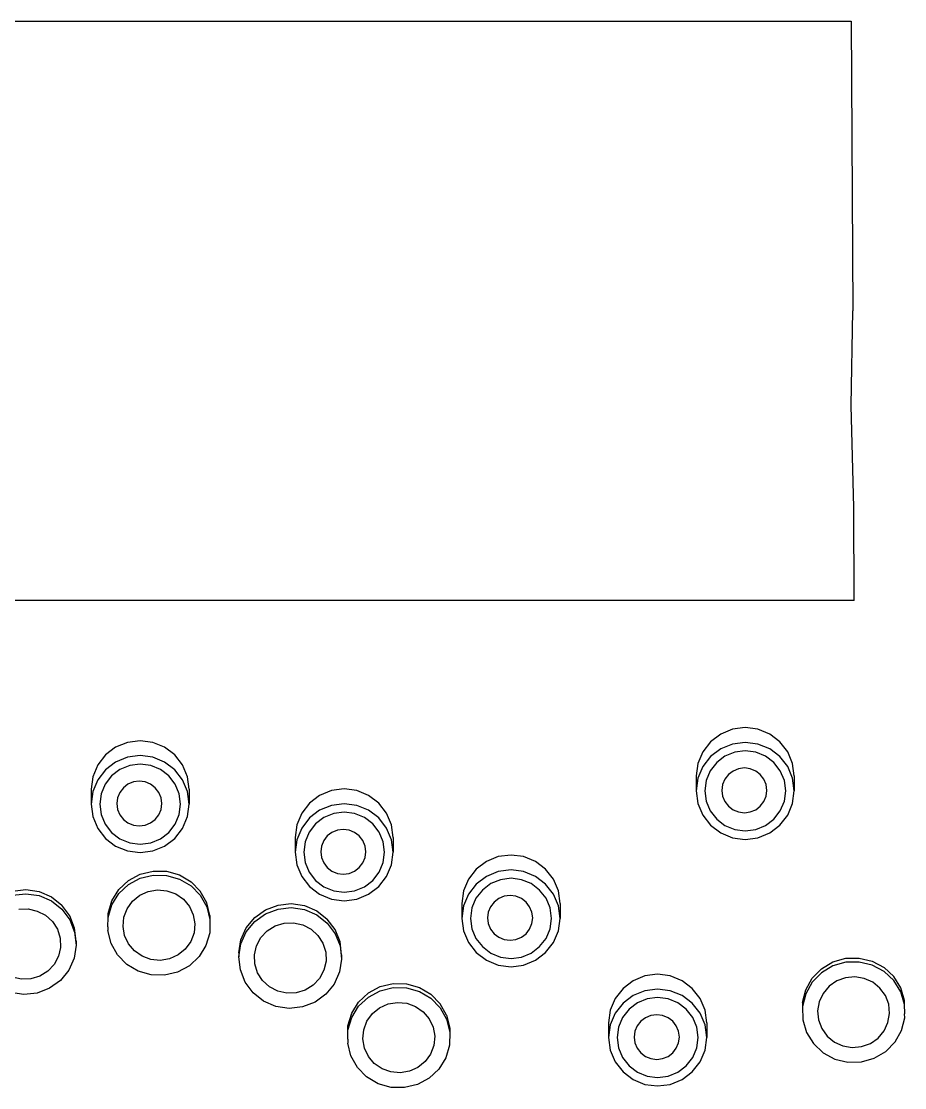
# Model space of a CAD drawing. Extents: x 3485972 to 3601240, y -625657 to -591207.
# Drawn here: x 3510334.1 to 3510471.1, y -597136 to -596970.6 of the extents above; entities that cross this region are included whole.
import ezdxf

# ---------------------------------------------------------------- set-up
doc = ezdxf.new("R2010")
doc.units = 0
doc.header["$LTSCALE"] = 6
doc.header["$MEASUREMENT"] = 0
doc.layers.add('medical equipment', color=171, linetype='CONTINUOUS', lineweight=25)

msp = doc.modelspace()

# ---------------------------------------------------------------- linework, layer by layer
at = {"layer": 'medical equipment'}
for p, q in [((3510298.84, -596970.62), (3510462.83, -596970.62)), ((3510462.83, -596970.62), (3510463.06, -597015.54)), ((3510462.84, -597030.23), (3510463.06, -597015.54)), ((3510463.21, -597046.03), (3510462.84, -597030.23)), ((3510463.28, -597060.46), (3510463.21, -597046.03)), ((3510463.28, -597060.46), (3510235.94, -597060.46)), ((3510444.43, -597080.41), (3510442.59, -597081.16)), ((3510446.39, -597080.15), (3510444.43, -597080.41)), ((3510448.36, -597080.41), (3510446.39, -597080.15)), ((3510450.19, -597081.16), (3510448.36, -597080.41)), ((3510352.54, -597082.2), (3510350.58, -597082.46)), ((3510354.51, -597082.46), (3510352.54, -597082.2)), ((3510442.59, -597081.16), (3510441.02, -597082.36)), ((3510451.77, -597082.36), (3510450.19, -597081.16)), ((3510348.74, -597083.21), (3510347.17, -597084.4)), ((3510350.58, -597082.46), (3510348.74, -597083.21)), ((3510356.34, -597083.21), (3510354.51, -597082.46)), ((3510357.92, -597084.4), (3510356.34, -597083.21)), ((3510439.81, -597083.91), (3510439.05, -597085.73)), ((3510441.02, -597082.36), (3510439.81, -597083.91)), ((3510442.59, -597083.46), (3510441.02, -597084.66)), ((3510444.43, -597082.71), (3510442.59, -597083.46)), ((3510446.39, -597082.46), (3510444.43, -597082.71)), ((3510446.39, -597083.77), (3510444.77, -597083.98)), ((3510448.36, -597082.71), (3510446.39, -597082.46)), ((3510448.02, -597083.98), (3510446.39, -597083.77)), ((3510450.19, -597083.46), (3510448.36, -597082.71)), ((3510451.77, -597084.66), (3510450.19, -597083.46)), ((3510452.98, -597083.91), (3510451.77, -597082.36)), ((3510453.74, -597085.73), (3510452.98, -597083.91)), ((3510347.17, -597084.4), (3510345.96, -597085.96)), ((3510348.74, -597085.51), (3510347.17, -597086.71)), ((3510350.58, -597084.76), (3510348.74, -597085.51)), ((3510352.54, -597084.51), (3510350.58, -597084.76)), ((3510354.51, -597084.76), (3510352.54, -597084.51)), ((3510356.34, -597085.51), (3510354.51, -597084.76)), ((3510357.92, -597086.71), (3510356.34, -597085.51)), ((3510359.13, -597085.96), (3510357.92, -597084.4)), ((3510441.02, -597084.66), (3510439.81, -597086.22)), ((3510443.25, -597084.6), (3510441.96, -597085.59)), ((3510444.77, -597083.98), (3510443.25, -597084.6)), ((3510449.53, -597084.6), (3510448.02, -597083.98)), ((3510450.83, -597085.59), (3510449.53, -597084.6)), ((3510452.98, -597086.22), (3510451.77, -597084.66)), ((3510345.96, -597085.96), (3510345.2, -597087.78)), ((3510347.17, -597086.71), (3510345.96, -597088.27)), ((3510349.41, -597086.65), (3510348.11, -597087.64)), ((3510350.92, -597086.03), (3510349.41, -597086.65)), ((3510352.54, -597085.82), (3510350.92, -597086.03)), ((3510354.17, -597086.03), (3510352.54, -597085.82)), ((3510355.68, -597086.65), (3510354.17, -597086.03)), ((3510356.98, -597087.64), (3510355.68, -597086.65)), ((3510359.13, -597088.27), (3510357.92, -597086.71)), ((3510359.89, -597087.78), (3510359.13, -597085.96)), ((3510439.05, -597085.73), (3510438.79, -597087.67)), ((3510439.81, -597086.22), (3510439.05, -597088.03)), ((3510440.96, -597086.87), (3510440.33, -597088.37)), ((3510441.96, -597085.59), (3510440.96, -597086.87)), ((3510444.5, -597086.9), (3510443.78, -597087.45)), ((3510445.35, -597086.55), (3510444.5, -597086.9)), ((3510446.26, -597086.43), (3510445.35, -597086.55)), ((3510447.16, -597086.55), (3510446.26, -597086.43)), ((3510448.01, -597086.9), (3510447.16, -597086.55)), ((3510448.73, -597087.45), (3510448.01, -597086.9)), ((3510451.83, -597086.87), (3510450.83, -597085.59)), ((3510452.46, -597088.37), (3510451.83, -597086.87)), ((3510453.74, -597088.03), (3510452.98, -597086.22)), ((3510453.99, -597087.67), (3510453.74, -597085.73)), ((3510345.2, -597087.78), (3510344.94, -597089.72)), ((3510345.96, -597088.27), (3510345.2, -597090.08)), ((3510348.11, -597087.64), (3510347.11, -597088.92)), ((3510351.5, -597088.6), (3510350.65, -597088.95)), ((3510352.41, -597088.48), (3510351.5, -597088.6)), ((3510353.31, -597088.6), (3510352.41, -597088.48)), ((3510354.16, -597088.95), (3510353.31, -597088.6)), ((3510357.98, -597088.92), (3510356.98, -597087.64)), ((3510359.89, -597090.08), (3510359.13, -597088.27)), ((3510360.14, -597089.72), (3510359.89, -597087.78)), ((3510438.79, -597087.67), (3510438.79, -597089.98)), ((3510439.05, -597088.03), (3510438.79, -597089.98)), ((3510440.33, -597088.37), (3510440.12, -597089.98)), ((3510443.22, -597088.17), (3510442.87, -597089)), ((3510443.78, -597087.45), (3510443.22, -597088.17)), ((3510449.29, -597088.17), (3510448.73, -597087.45)), ((3510449.64, -597089), (3510449.29, -597088.17)), ((3510452.67, -597089.98), (3510452.46, -597088.37)), ((3510453.99, -597089.98), (3510453.74, -597088.03)), ((3510453.99, -597087.67), (3510453.99, -597089.98)), ((3510344.94, -597089.72), (3510344.94, -597092.03)), ((3510345.2, -597090.08), (3510344.94, -597092.03)), ((3510346.48, -597090.42), (3510346.27, -597092.03)), ((3510347.11, -597088.92), (3510346.48, -597090.42)), ((3510349.37, -597090.22), (3510349.02, -597091.05)), ((3510349.93, -597089.5), (3510349.37, -597090.22)), ((3510350.65, -597088.95), (3510349.93, -597089.5)), ((3510354.88, -597089.5), (3510354.16, -597088.95)), ((3510355.44, -597090.22), (3510354.88, -597089.5)), ((3510355.79, -597091.05), (3510355.44, -597090.22)), ((3510358.61, -597090.42), (3510357.98, -597088.92)), ((3510358.82, -597092.03), (3510358.61, -597090.42)), ((3510360.14, -597092.03), (3510359.89, -597090.08)), ((3510360.14, -597089.72), (3510360.14, -597092.03)), ((3510382.21, -597089.93), (3510380.38, -597090.69)), ((3510384.18, -597089.68), (3510382.21, -597089.93)), ((3510386.15, -597089.93), (3510384.18, -597089.68)), ((3510387.98, -597090.69), (3510386.15, -597089.93)), ((3510438.79, -597089.98), (3510439.05, -597091.92)), ((3510440.12, -597089.98), (3510440.33, -597091.58)), ((3510442.87, -597089), (3510442.75, -597089.9)), ((3510442.75, -597089.9), (3510442.87, -597090.8)), ((3510449.76, -597089.9), (3510449.64, -597089)), ((3510449.64, -597090.8), (3510449.76, -597089.9)), ((3510452.46, -597091.58), (3510452.67, -597089.98)), ((3510453.74, -597091.92), (3510453.99, -597089.98)), ((3510344.94, -597092.03), (3510345.2, -597093.97)), ((3510346.27, -597092.03), (3510346.48, -597093.63)), ((3510349.02, -597091.05), (3510348.9, -597091.95)), ((3510348.9, -597091.95), (3510349.02, -597092.85)), ((3510355.91, -597091.95), (3510355.79, -597091.05)), ((3510355.79, -597092.85), (3510355.91, -597091.95)), ((3510358.61, -597093.63), (3510358.82, -597092.03)), ((3510359.89, -597093.97), (3510360.14, -597092.03)), ((3510378.81, -597091.88), (3510377.6, -597093.44)), ((3510380.38, -597090.69), (3510378.81, -597091.88)), ((3510384.18, -597091.98), (3510382.21, -597092.24)), ((3510386.15, -597092.24), (3510384.18, -597091.98)), ((3510389.56, -597091.88), (3510387.98, -597090.69)), ((3510390.77, -597093.44), (3510389.56, -597091.88)), ((3510439.05, -597091.92), (3510439.81, -597093.74)), ((3510440.33, -597091.58), (3510440.96, -597093.08)), ((3510442.87, -597090.8), (3510443.22, -597091.64)), ((3510443.22, -597091.64), (3510443.78, -597092.35)), ((3510448.73, -597092.35), (3510449.29, -597091.64)), ((3510449.29, -597091.64), (3510449.64, -597090.8)), ((3510451.83, -597093.08), (3510452.46, -597091.58)), ((3510452.98, -597093.74), (3510453.74, -597091.92)), ((3510346.48, -597093.63), (3510347.11, -597095.13)), ((3510349.02, -597092.85), (3510349.37, -597093.68)), ((3510349.37, -597093.68), (3510349.93, -597094.4)), ((3510354.88, -597094.4), (3510355.44, -597093.68)), ((3510355.44, -597093.68), (3510355.79, -597092.85)), ((3510357.98, -597095.13), (3510358.61, -597093.63)), ((3510377.6, -597093.44), (3510376.84, -597095.25)), ((3510380.38, -597092.99), (3510378.81, -597094.18)), ((3510382.21, -597092.24), (3510380.38, -597092.99)), ((3510382.56, -597093.5), (3510381.04, -597094.12)), ((3510384.18, -597093.29), (3510382.56, -597093.5)), ((3510385.81, -597093.5), (3510384.18, -597093.29)), ((3510387.32, -597094.12), (3510385.81, -597093.5)), ((3510387.98, -597092.99), (3510386.15, -597092.24)), ((3510389.56, -597094.18), (3510387.98, -597092.99)), ((3510391.53, -597095.25), (3510390.77, -597093.44)), ((3510439.81, -597093.74), (3510441.02, -597095.29)), ((3510440.96, -597093.08), (3510441.96, -597094.37)), ((3510443.78, -597092.35), (3510444.5, -597092.9)), ((3510444.5, -597092.9), (3510445.35, -597093.25)), ((3510445.35, -597093.25), (3510446.26, -597093.37)), ((3510446.26, -597093.37), (3510447.16, -597093.25)), ((3510447.16, -597093.25), (3510448.01, -597092.9)), ((3510448.01, -597092.9), (3510448.73, -597092.35)), ((3510450.83, -597094.37), (3510451.83, -597093.08)), ((3510451.77, -597095.29), (3510452.98, -597093.74)), ((3510345.2, -597093.97), (3510345.96, -597095.79)), ((3510347.11, -597095.13), (3510348.11, -597096.42)), ((3510349.93, -597094.4), (3510350.65, -597094.95)), ((3510350.65, -597094.95), (3510351.5, -597095.3)), ((3510351.5, -597095.3), (3510352.41, -597095.42)), ((3510352.41, -597095.42), (3510353.31, -597095.3)), ((3510353.31, -597095.3), (3510354.16, -597094.95)), ((3510354.16, -597094.95), (3510354.88, -597094.4)), ((3510356.98, -597096.42), (3510357.98, -597095.13)), ((3510359.13, -597095.79), (3510359.89, -597093.97)), ((3510376.84, -597095.25), (3510376.58, -597097.2)), ((3510378.81, -597094.18), (3510377.6, -597095.74)), ((3510379.74, -597095.11), (3510378.75, -597096.4)), ((3510381.04, -597094.12), (3510379.74, -597095.11)), ((3510388.62, -597095.11), (3510387.32, -597094.12)), ((3510389.62, -597096.4), (3510388.62, -597095.11)), ((3510390.77, -597095.74), (3510389.56, -597094.18)), ((3510391.78, -597097.2), (3510391.53, -597095.25)), ((3510441.02, -597095.29), (3510442.59, -597096.49)), ((3510441.96, -597094.37), (3510443.25, -597095.35)), ((3510443.25, -597095.35), (3510444.77, -597095.97)), ((3510448.02, -597095.97), (3510449.53, -597095.35)), ((3510449.53, -597095.35), (3510450.83, -597094.37)), ((3510450.19, -597096.49), (3510451.77, -597095.29)), ((3510345.96, -597095.79), (3510347.17, -597097.34)), ((3510348.11, -597096.42), (3510349.41, -597097.4)), ((3510355.68, -597097.4), (3510356.98, -597096.42)), ((3510357.92, -597097.34), (3510359.13, -597095.79)), ((3510377.6, -597095.74), (3510376.84, -597097.56)), ((3510378.75, -597096.4), (3510378.12, -597097.89)), ((3510381.57, -597096.97), (3510381.01, -597097.69)), ((3510382.29, -597096.42), (3510381.57, -597096.97)), ((3510383.14, -597096.08), (3510382.29, -597096.42)), ((3510384.04, -597095.96), (3510383.14, -597096.08)), ((3510384.95, -597096.08), (3510384.04, -597095.96)), ((3510385.8, -597096.42), (3510384.95, -597096.08)), ((3510386.52, -597096.97), (3510385.8, -597096.42)), ((3510387.08, -597097.69), (3510386.52, -597096.97)), ((3510390.24, -597097.89), (3510389.62, -597096.4)), ((3510391.53, -597097.56), (3510390.77, -597095.74)), ((3510442.59, -597096.49), (3510444.43, -597097.24)), ((3510444.77, -597095.97), (3510446.39, -597096.19)), ((3510446.39, -597096.19), (3510448.02, -597095.97)), ((3510448.36, -597097.24), (3510450.19, -597096.49)), ((3510347.17, -597097.34), (3510348.74, -597098.54)), ((3510348.74, -597098.54), (3510350.58, -597099.29)), ((3510349.41, -597097.4), (3510350.92, -597098.02)), ((3510350.92, -597098.02), (3510352.54, -597098.24)), ((3510352.54, -597098.24), (3510354.17, -597098.02)), ((3510354.17, -597098.02), (3510355.68, -597097.4)), ((3510354.51, -597099.29), (3510356.34, -597098.54)), ((3510356.34, -597098.54), (3510357.92, -597097.34)), ((3510376.58, -597097.2), (3510376.58, -597099.5)), ((3510376.84, -597097.56), (3510376.58, -597099.5)), ((3510378.12, -597097.89), (3510377.91, -597099.5)), ((3510380.66, -597098.53), (3510380.54, -597099.43)), ((3510381.01, -597097.69), (3510380.66, -597098.53)), ((3510387.43, -597098.53), (3510387.08, -597097.69)), ((3510387.55, -597099.43), (3510387.43, -597098.53)), ((3510390.46, -597099.5), (3510390.24, -597097.89)), ((3510391.78, -597099.5), (3510391.53, -597097.56)), ((3510391.78, -597097.2), (3510391.78, -597099.5)), ((3510444.43, -597097.24), (3510446.39, -597097.5)), ((3510446.39, -597097.5), (3510448.36, -597097.24)), ((3510350.58, -597099.29), (3510352.54, -597099.55)), ((3510352.54, -597099.55), (3510354.51, -597099.29)), ((3510376.58, -597099.5), (3510376.84, -597101.45)), ((3510377.91, -597099.5), (3510378.12, -597101.11)), ((3510380.54, -597099.43), (3510380.66, -597100.32)), ((3510380.66, -597100.32), (3510381.01, -597101.16)), ((3510387.08, -597101.16), (3510387.43, -597100.32)), ((3510387.43, -597100.32), (3510387.55, -597099.43)), ((3510390.24, -597101.11), (3510390.46, -597099.5)), ((3510391.53, -597101.45), (3510391.78, -597099.5)), ((3510408.09, -597100.18), (3510406.25, -597100.93)), ((3510410.06, -597099.93), (3510408.09, -597100.18)), ((3510412.02, -597100.18), (3510410.06, -597099.93)), ((3510413.86, -597100.93), (3510412.02, -597100.18)), ((3510376.84, -597101.45), (3510377.6, -597103.26)), ((3510378.12, -597101.11), (3510378.75, -597102.61)), ((3510381.01, -597101.16), (3510381.57, -597101.88)), ((3510381.57, -597101.88), (3510382.29, -597102.43)), ((3510385.8, -597102.43), (3510386.52, -597101.88)), ((3510386.52, -597101.88), (3510387.08, -597101.16)), ((3510389.62, -597102.61), (3510390.24, -597101.11)), ((3510390.77, -597103.26), (3510391.53, -597101.45)), ((3510406.25, -597100.93), (3510404.68, -597102.13)), ((3510415.43, -597102.13), (3510413.86, -597100.93)), ((3510350.73, -597103.88), (3510352.55, -597102.9)), ((3510350.73, -597104.51), (3510352.55, -597103.52)), ((3510352.55, -597102.9), (3510354.57, -597102.41)), ((3510352.55, -597103.52), (3510354.57, -597103.03)), ((3510354.57, -597102.41), (3510356.65, -597102.45)), ((3510354.57, -597103.03), (3510356.65, -597103.08)), ((3510356.65, -597102.45), (3510358.65, -597103.02)), ((3510356.65, -597103.08), (3510358.65, -597103.65)), ((3510358.65, -597103.02), (3510360.43, -597104.08)), ((3510358.65, -597103.65), (3510360.43, -597104.7)), ((3510377.6, -597103.26), (3510378.81, -597104.82)), ((3510378.75, -597102.61), (3510379.74, -597103.89)), ((3510382.29, -597102.43), (3510383.14, -597102.78)), ((3510383.14, -597102.78), (3510384.04, -597102.89)), ((3510384.04, -597102.89), (3510384.95, -597102.78)), ((3510384.95, -597102.78), (3510385.8, -597102.43)), ((3510388.62, -597103.89), (3510389.62, -597102.61)), ((3510389.56, -597104.82), (3510390.77, -597103.26)), ((3510403.47, -597103.69), (3510402.71, -597105.5)), ((3510404.68, -597102.13), (3510403.47, -597103.69)), ((3510406.25, -597103.24), (3510404.68, -597104.43)), ((3510408.09, -597102.49), (3510406.25, -597103.24)), ((3510408.43, -597103.75), (3510406.92, -597104.37)), ((3510410.06, -597102.23), (3510408.09, -597102.49)), ((3510410.06, -597103.54), (3510408.43, -597103.75)), ((3510412.02, -597102.49), (3510410.06, -597102.23)), ((3510411.68, -597103.75), (3510410.06, -597103.54)), ((3510413.19, -597104.37), (3510411.68, -597103.75)), ((3510413.86, -597103.24), (3510412.02, -597102.49)), ((3510415.43, -597104.43), (3510413.86, -597103.24)), ((3510416.64, -597103.69), (3510415.43, -597102.13)), ((3510417.4, -597105.5), (3510416.64, -597103.69)), ((3510332.74, -597105.53), (3510334.81, -597105.3)), ((3510334.81, -597105.3), (3510336.86, -597105.61)), ((3510348.15, -597107.04), (3510349.23, -597105.29)), ((3510349.23, -597105.29), (3510350.73, -597103.88)), ((3510349.23, -597105.92), (3510350.73, -597104.51)), ((3510353.8, -597105.58), (3510355.24, -597105.34)), ((3510355.24, -597105.34), (3510356.69, -597105.47)), ((3510361.87, -597105.55), (3510360.43, -597104.08)), ((3510360.43, -597104.7), (3510361.87, -597106.17)), ((3510378.81, -597104.82), (3510380.38, -597106.01)), ((3510379.74, -597103.89), (3510381.04, -597104.88)), ((3510381.04, -597104.88), (3510382.56, -597105.5)), ((3510385.81, -597105.5), (3510387.32, -597104.88)), ((3510387.32, -597104.88), (3510388.62, -597103.89)), ((3510387.98, -597106.01), (3510389.56, -597104.82)), ((3510404.68, -597104.43), (3510403.47, -597105.99)), ((3510405.62, -597105.36), (3510404.62, -597106.64)), ((3510406.92, -597104.37), (3510405.62, -597105.36)), ((3510414.49, -597105.36), (3510413.19, -597104.37)), ((3510415.49, -597106.64), (3510414.49, -597105.36)), ((3510416.64, -597105.99), (3510415.43, -597104.43)), ((3510332.74, -597106.15), (3510334.81, -597105.93)), ((3510334.81, -597105.93), (3510336.86, -597106.23)), ((3510336.86, -597105.61), (3510338.77, -597106.43)), ((3510336.86, -597106.23), (3510338.77, -597107.05)), ((3510338.77, -597106.43), (3510340.39, -597107.7)), ((3510338.77, -597107.05), (3510340.39, -597108.33)), ((3510347.57, -597109), (3510348.15, -597107.04)), ((3510348.15, -597107.66), (3510349.23, -597105.92)), ((3510351.36, -597107.08), (3510352.48, -597106.17)), ((3510352.48, -597106.17), (3510353.8, -597105.58)), ((3510356.69, -597105.47), (3510358.05, -597105.96)), ((3510358.05, -597105.96), (3510359.24, -597106.79)), ((3510359.24, -597106.79), (3510360.17, -597107.89)), ((3510362.87, -597107.34), (3510361.87, -597105.55)), ((3510361.87, -597106.17), (3510362.87, -597107.96)), ((3510380.38, -597106.01), (3510382.21, -597106.77)), ((3510382.21, -597106.77), (3510384.18, -597107.02)), ((3510382.56, -597105.5), (3510384.18, -597105.71)), ((3510384.18, -597105.71), (3510385.81, -597105.5)), ((3510384.18, -597107.02), (3510386.15, -597106.77)), ((3510386.15, -597106.77), (3510387.98, -597106.01)), ((3510402.71, -597105.5), (3510402.45, -597107.45)), ((3510403.47, -597105.99), (3510402.71, -597107.8)), ((3510404.62, -597106.64), (3510403.99, -597108.14)), ((3510408.17, -597106.67), (3510407.44, -597107.22)), ((3510409.01, -597106.32), (3510408.17, -597106.67)), ((3510409.92, -597106.21), (3510409.01, -597106.32)), ((3510410.82, -597106.32), (3510409.92, -597106.21)), ((3510411.67, -597106.67), (3510410.82, -597106.32)), ((3510412.4, -597107.22), (3510411.67, -597106.67)), ((3510416.12, -597108.14), (3510415.49, -597106.64)), ((3510417.4, -597107.8), (3510416.64, -597105.99)), ((3510417.66, -597107.45), (3510417.4, -597105.5)), ((3510333.7, -597108.35), (3510335.16, -597108.29)), ((3510335.16, -597108.29), (3510336.58, -597108.61)), ((3510336.58, -597108.61), (3510337.87, -597109.28)), ((3510341.63, -597109.35), (3510340.39, -597107.7)), ((3510340.39, -597108.33), (3510341.63, -597109.97)), ((3510347.57, -597109.62), (3510348.15, -597107.66)), ((3510350.01, -597109.59), (3510350.52, -597108.25)), ((3510350.52, -597108.25), (3510351.36, -597107.08)), ((3510360.17, -597107.89), (3510360.78, -597109.19)), ((3510363.37, -597109.32), (3510362.87, -597107.34)), ((3510362.87, -597107.96), (3510363.37, -597109.94)), ((3510370.3, -597109.63), (3510371.98, -597108.42)), ((3510371.98, -597108.42), (3510373.92, -597107.68)), ((3510371.98, -597109.05), (3510373.92, -597108.31)), ((3510373.92, -597107.68), (3510375.98, -597107.46)), ((3510373.92, -597108.31), (3510375.98, -597108.08)), ((3510375.98, -597107.46), (3510378.04, -597107.77)), ((3510375.98, -597108.08), (3510378.04, -597108.39)), ((3510378.04, -597107.77), (3510379.95, -597108.58)), ((3510378.04, -597108.39), (3510379.95, -597109.21)), ((3510379.95, -597108.58), (3510381.57, -597109.86)), ((3510402.45, -597107.45), (3510402.45, -597109.75)), ((3510402.71, -597107.8), (3510402.45, -597109.75)), ((3510403.99, -597108.14), (3510403.78, -597109.75)), ((3510406.88, -597107.94), (3510406.53, -597108.78)), ((3510407.44, -597107.22), (3510406.88, -597107.94)), ((3510412.95, -597107.94), (3510412.4, -597107.22)), ((3510413.3, -597108.78), (3510412.95, -597107.94)), ((3510416.33, -597109.75), (3510416.12, -597108.14)), ((3510417.66, -597109.75), (3510417.4, -597107.8)), ((3510417.66, -597107.45), (3510417.66, -597109.75)), ((3510337.87, -597109.28), (3510338.94, -597110.25)), ((3510338.94, -597110.25), (3510339.71, -597111.45)), ((3510342.38, -597111.25), (3510341.63, -597109.35)), ((3510341.63, -597109.97), (3510342.38, -597111.87)), ((3510347.53, -597111.04), (3510347.57, -597109.62)), ((3510347.57, -597109.62), (3510347.57, -597109)), ((3510349.88, -597111.01), (3510350.01, -597109.59)), ((3510360.78, -597109.19), (3510361.02, -597110.59)), ((3510363.37, -597109.94), (3510363.33, -597111.98)), ((3510363.37, -597109.32), (3510363.37, -597109.94)), ((3510369, -597111.22), (3510370.3, -597109.63)), ((3510369, -597111.85), (3510370.3, -597110.26)), ((3510370.3, -597110.26), (3510371.98, -597109.05)), ((3510379.95, -597109.21), (3510381.57, -597110.49)), ((3510382.8, -597111.5), (3510381.57, -597109.86)), ((3510402.45, -597109.75), (3510402.71, -597111.7)), ((3510403.78, -597109.75), (3510403.99, -597111.36)), ((3510406.53, -597108.78), (3510406.41, -597109.67)), ((3510406.41, -597109.67), (3510406.53, -597110.57)), ((3510413.42, -597109.67), (3510413.3, -597108.78)), ((3510413.3, -597110.57), (3510413.42, -597109.67)), ((3510416.12, -597111.36), (3510416.33, -597109.75)), ((3510417.4, -597111.7), (3510417.66, -597109.75)), ((3510339.71, -597111.45), (3510340.14, -597112.82)), ((3510342.61, -597113.28), (3510342.38, -597111.25)), ((3510342.38, -597111.87), (3510342.61, -597113.9)), ((3510347.53, -597111.04), (3510347.53, -597111.66)), ((3510348.03, -597113.64), (3510347.53, -597111.66)), ((3510350.12, -597112.42), (3510349.88, -597111.01)), ((3510360.89, -597112.01), (3510360.38, -597113.35)), ((3510361.02, -597110.59), (3510360.89, -597112.01)), ((3510363.33, -597111.98), (3510362.75, -597113.94)), ((3510368.17, -597113.09), (3510369, -597111.22)), ((3510368.17, -597113.72), (3510369, -597111.85)), ((3510371.27, -597112.73), (3510372.26, -597111.69)), ((3510372.26, -597111.69), (3510373.49, -597110.93)), ((3510373.49, -597110.93), (3510374.88, -597110.5)), ((3510374.88, -597110.5), (3510376.34, -597110.45)), ((3510376.34, -597110.45), (3510377.76, -597110.77)), ((3510377.76, -597110.77), (3510379.04, -597111.43)), ((3510379.04, -597111.43), (3510380.11, -597112.4)), ((3510381.57, -597110.49), (3510382.8, -597112.13)), ((3510383.56, -597113.4), (3510382.8, -597111.5)), ((3510402.71, -597111.7), (3510403.47, -597113.51)), ((3510403.99, -597111.36), (3510404.62, -597112.85)), ((3510406.53, -597110.57), (3510406.88, -597111.41)), ((3510406.88, -597111.41), (3510407.44, -597112.13)), ((3510412.4, -597112.13), (3510412.95, -597111.41)), ((3510412.95, -597111.41), (3510413.3, -597110.57)), ((3510415.49, -597112.85), (3510416.12, -597111.36)), ((3510416.64, -597113.51), (3510417.4, -597111.7)), ((3510340.14, -597112.82), (3510340.2, -597114.25)), ((3510342.61, -597113.28), (3510342.61, -597113.9)), ((3510349.03, -597115.43), (3510348.03, -597113.64)), ((3510350.73, -597113.72), (3510350.12, -597112.42)), ((3510360.38, -597113.35), (3510359.54, -597114.52)), ((3510367.85, -597115.11), (3510368.17, -597113.09)), ((3510370.59, -597114), (3510371.27, -597112.73)), ((3510380.11, -597112.4), (3510380.89, -597113.61)), ((3510380.89, -597113.61), (3510381.32, -597114.97)), ((3510382.8, -597112.13), (3510383.56, -597114.03)), ((3510383.79, -597115.43), (3510383.56, -597113.4)), ((3510403.47, -597113.51), (3510404.68, -597115.07)), ((3510404.62, -597112.85), (3510405.62, -597114.14)), ((3510407.44, -597112.13), (3510408.17, -597112.68)), ((3510408.17, -597112.68), (3510409.01, -597113.02)), ((3510409.01, -597113.02), (3510409.92, -597113.14)), ((3510409.92, -597113.14), (3510410.82, -597113.02)), ((3510410.82, -597113.02), (3510411.67, -597112.68)), ((3510411.67, -597112.68), (3510412.4, -597112.13)), ((3510414.49, -597114.14), (3510415.49, -597112.85)), ((3510415.43, -597115.07), (3510416.64, -597113.51)), ((3510340.2, -597114.25), (3510339.88, -597115.64)), ((3510342.61, -597113.9), (3510342.3, -597115.92)), ((3510351.66, -597114.81), (3510350.73, -597113.72)), ((3510352.85, -597115.64), (3510351.66, -597114.81)), ((3510359.54, -597114.52), (3510358.42, -597115.43)), ((3510362.75, -597113.94), (3510361.67, -597115.69)), ((3510367.85, -597115.73), (3510368.17, -597113.72)), ((3510367.85, -597115.11), (3510367.85, -597115.73)), ((3510370.26, -597115.39), (3510370.59, -597114)), ((3510381.32, -597114.97), (3510381.37, -597116.4)), ((3510383.56, -597114.03), (3510383.79, -597116.06)), ((3510404.68, -597115.07), (3510406.25, -597116.26)), ((3510405.62, -597114.14), (3510406.92, -597115.13)), ((3510406.92, -597115.13), (3510408.43, -597115.75)), ((3510411.68, -597115.75), (3510413.19, -597115.13)), ((3510413.19, -597115.13), (3510414.49, -597114.14)), ((3510413.86, -597116.26), (3510415.43, -597115.07)), ((3510339.2, -597116.9), (3510338.21, -597117.95)), ((3510339.88, -597115.64), (3510339.2, -597116.9)), ((3510342.3, -597115.92), (3510341.46, -597117.79)), ((3510350.47, -597116.9), (3510349.03, -597115.43)), ((3510352.25, -597117.96), (3510350.47, -597116.9)), ((3510354.21, -597116.14), (3510352.85, -597115.64)), ((3510355.66, -597116.27), (3510354.21, -597116.14)), ((3510357.1, -597116.03), (3510355.66, -597116.27)), ((3510358.42, -597115.43), (3510357.1, -597116.03)), ((3510361.67, -597115.69), (3510360.17, -597117.1)), ((3510368.08, -597117.76), (3510367.85, -597115.73)), ((3510370.32, -597116.82), (3510370.26, -597115.39)), ((3510370.75, -597118.18), (3510370.32, -597116.82)), ((3510381.37, -597116.4), (3510381.05, -597117.79)), ((3510383.79, -597116.06), (3510383.47, -597118.07)), ((3510383.79, -597115.43), (3510383.79, -597116.06)), ((3510406.25, -597116.26), (3510408.09, -597117.01)), ((3510408.43, -597115.75), (3510410.06, -597115.96)), ((3510410.06, -597115.96), (3510411.68, -597115.75)), ((3510412.02, -597117.01), (3510413.86, -597116.26)), ((3510458.22, -597117.57), (3510460, -597116.52)), ((3510460, -597116.52), (3510461.99, -597115.95)), ((3510461.99, -597116.57), (3510460, -597117.14)), ((3510461.99, -597115.95), (3510464.07, -597115.9)), ((3510464.07, -597116.53), (3510461.99, -597116.57)), ((3510464.07, -597115.9), (3510466.09, -597116.39)), ((3510466.09, -597117.02), (3510464.07, -597116.53)), ((3510466.09, -597116.39), (3510467.92, -597117.37)), ((3510338.21, -597117.95), (3510336.97, -597118.71)), ((3510341.46, -597117.79), (3510340.16, -597119.38)), ((3510354.25, -597118.53), (3510352.25, -597117.96)), ((3510356.33, -597118.57), (3510354.25, -597118.53)), ((3510358.35, -597118.08), (3510356.33, -597118.57)), ((3510360.17, -597117.1), (3510358.35, -597118.08)), ((3510368.84, -597119.66), (3510368.08, -597117.76)), ((3510371.53, -597119.39), (3510370.75, -597118.18)), ((3510381.05, -597117.79), (3510380.37, -597119.06)), ((3510383.47, -597118.07), (3510382.64, -597119.94)), ((3510408.09, -597117.01), (3510410.06, -597117.27)), ((3510410.06, -597117.27), (3510412.02, -597117.01)), ((3510432.8, -597118.41), (3510430.84, -597118.67)), ((3510434.77, -597118.67), (3510432.8, -597118.41)), ((3510456.78, -597119.04), (3510458.22, -597117.57)), ((3510458.22, -597118.2), (3510456.78, -597119.67)), ((3510460, -597117.14), (3510458.22, -597118.2)), ((3510467.92, -597118), (3510466.09, -597117.02)), ((3510467.92, -597117.37), (3510469.42, -597118.79)), ((3510469.42, -597119.41), (3510467.92, -597118)), ((3510334.13, -597119.19), (3510332.71, -597118.87)), ((3510335.58, -597119.13), (3510334.13, -597119.19)), ((3510336.97, -597118.71), (3510335.58, -597119.13)), ((3510340.16, -597119.38), (3510338.49, -597120.59)), ((3510370.07, -597121.31), (3510368.84, -597119.66)), ((3510372.59, -597120.36), (3510371.53, -597119.39)), ((3510379.38, -597120.1), (3510378.15, -597120.87)), ((3510380.37, -597119.06), (3510379.38, -597120.1)), ((3510382.64, -597119.94), (3510381.34, -597121.53)), ((3510389.75, -597120.34), (3510391.77, -597119.85)), ((3510391.77, -597119.85), (3510393.85, -597119.89)), ((3510393.85, -597119.89), (3510395.85, -597120.46)), ((3510429, -597119.42), (3510427.43, -597120.61)), ((3510430.84, -597118.67), (3510429, -597119.42)), ((3510436.61, -597119.42), (3510434.77, -597118.67)), ((3510438.18, -597120.61), (3510436.61, -597119.42)), ((3510455.77, -597120.83), (3510456.78, -597119.04)), ((3510456.78, -597119.67), (3510455.77, -597121.46)), ((3510459.41, -597120.28), (3510458.48, -597121.38)), ((3510460.6, -597119.46), (3510459.41, -597120.28)), ((3510461.96, -597118.96), (3510460.6, -597119.46)), ((3510463.41, -597118.83), (3510461.96, -597118.96)), ((3510464.85, -597119.07), (3510463.41, -597118.83)), ((3510466.17, -597119.67), (3510464.85, -597119.07)), ((3510467.29, -597120.58), (3510466.17, -597119.67)), ((3510470.5, -597120.53), (3510469.42, -597118.79)), ((3510470.5, -597121.16), (3510469.42, -597119.41)), ((3510334.48, -597121.55), (3510332.42, -597121.24)), ((3510336.55, -597121.33), (3510334.48, -597121.55)), ((3510338.49, -597120.59), (3510336.55, -597121.33)), ((3510371.69, -597122.58), (3510370.07, -597121.31)), ((3510373.88, -597121.03), (3510372.59, -597120.36)), ((3510375.3, -597121.34), (3510373.88, -597121.03)), ((3510376.76, -597121.29), (3510375.3, -597121.34)), ((3510378.15, -597120.87), (3510376.76, -597121.29)), ((3510381.34, -597121.53), (3510379.66, -597122.74)), ((3510386.43, -597122.74), (3510387.93, -597121.32)), ((3510386.43, -597123.36), (3510387.93, -597121.95)), ((3510387.93, -597121.32), (3510389.75, -597120.34)), ((3510387.93, -597121.95), (3510389.75, -597120.97)), ((3510389.75, -597120.97), (3510391.77, -597120.48)), ((3510391.77, -597120.48), (3510393.85, -597120.52)), ((3510393.85, -597120.52), (3510395.85, -597121.09)), ((3510395.85, -597120.46), (3510397.63, -597121.52)), ((3510395.85, -597121.09), (3510397.63, -597122.14)), ((3510399.07, -597122.99), (3510397.63, -597121.52)), ((3510427.43, -597120.61), (3510426.22, -597122.17)), ((3510429, -597121.72), (3510427.43, -597122.92)), ((3510430.84, -597120.97), (3510429, -597121.72)), ((3510432.8, -597120.71), (3510430.84, -597120.97)), ((3510434.77, -597120.97), (3510432.8, -597120.71)), ((3510436.61, -597121.72), (3510434.77, -597120.97)), ((3510438.18, -597122.92), (3510436.61, -597121.72)), ((3510439.39, -597122.17), (3510438.18, -597120.61)), ((3510455.28, -597122.81), (3510455.77, -597120.83)), ((3510455.77, -597121.46), (3510455.28, -597123.44)), ((3510458.48, -597121.38), (3510457.87, -597122.68)), ((3510468.13, -597121.74), (3510467.29, -597120.58)), ((3510468.64, -597123.08), (3510468.13, -597121.74)), ((3510471.08, -597122.49), (3510470.5, -597120.53)), ((3510471.08, -597123.12), (3510470.5, -597121.16)), ((3510373.6, -597123.4), (3510371.69, -597122.58)), ((3510375.65, -597123.71), (3510373.6, -597123.4)), ((3510377.72, -597123.48), (3510375.65, -597123.71)), ((3510379.66, -597122.74), (3510377.72, -597123.48)), ((3510385.35, -597124.48), (3510386.43, -597122.74)), ((3510385.35, -597125.11), (3510386.43, -597123.36)), ((3510388.56, -597124.53), (3510389.68, -597123.62)), ((3510389.68, -597123.62), (3510391, -597123.02)), ((3510391, -597123.02), (3510392.44, -597122.78)), ((3510392.44, -597122.78), (3510393.89, -597122.91)), ((3510393.89, -597122.91), (3510395.25, -597123.41)), ((3510395.25, -597123.41), (3510396.44, -597124.23)), ((3510397.63, -597122.14), (3510399.07, -597123.62)), ((3510400.07, -597124.78), (3510399.07, -597122.99)), ((3510399.07, -597123.62), (3510400.07, -597125.4)), ((3510426.22, -597122.17), (3510425.46, -597123.98)), ((3510427.43, -597122.92), (3510426.22, -597124.47)), ((3510429.67, -597122.86), (3510428.37, -597123.84)), ((3510431.18, -597122.24), (3510429.67, -597122.86)), ((3510432.8, -597122.02), (3510431.18, -597122.24)), ((3510434.43, -597122.24), (3510432.8, -597122.02)), ((3510435.94, -597122.86), (3510434.43, -597122.24)), ((3510437.24, -597123.84), (3510435.94, -597122.86)), ((3510439.39, -597124.47), (3510438.18, -597122.92)), ((3510440.15, -597123.98), (3510439.39, -597122.17)), ((3510455.28, -597122.81), (3510455.28, -597123.44)), ((3510455.28, -597123.44), (3510455.32, -597125.48)), ((3510457.87, -597122.68), (3510457.62, -597124.09)), ((3510468.77, -597124.51), (3510468.64, -597123.08)), ((3510471.08, -597123.12), (3510471.08, -597122.49)), ((3510471.12, -597124.53), (3510471.08, -597123.12)), ((3510384.77, -597126.44), (3510385.35, -597124.48)), ((3510384.77, -597127.07), (3510385.35, -597125.11)), ((3510387.72, -597125.69), (3510388.56, -597124.53)), ((3510396.44, -597124.23), (3510397.37, -597125.33)), ((3510400.07, -597124.78), (3510400.57, -597126.76)), ((3510425.46, -597123.98), (3510425.2, -597125.93)), ((3510426.22, -597124.47), (3510425.46, -597126.29)), ((3510427.37, -597125.13), (3510426.74, -597126.63)), ((3510428.37, -597123.84), (3510427.37, -597125.13)), ((3510430.91, -597125.16), (3510430.19, -597125.71)), ((3510431.76, -597124.81), (3510430.91, -597125.16)), ((3510432.67, -597124.69), (3510431.76, -597124.81)), ((3510433.57, -597124.81), (3510432.67, -597124.69)), ((3510434.42, -597125.16), (3510433.57, -597124.81)), ((3510435.15, -597125.71), (3510434.42, -597125.16)), ((3510438.24, -597125.13), (3510437.24, -597123.84)), ((3510438.87, -597126.63), (3510438.24, -597125.13)), ((3510440.15, -597126.29), (3510439.39, -597124.47)), ((3510440.41, -597125.93), (3510440.15, -597123.98)), ((3510457.62, -597124.09), (3510457.76, -597125.51)), ((3510468.53, -597125.91), (3510468.77, -597124.51)), ((3510470.62, -597127.14), (3510471.12, -597125.16)), ((3510471.11, -597124.58), (3510471.12, -597124.53)), ((3510471.12, -597125.16), (3510471.11, -597124.58)), ((3510384.77, -597127.07), (3510384.77, -597126.44)), ((3510387.21, -597127.03), (3510387.72, -597125.69)), ((3510397.37, -597125.33), (3510397.98, -597126.63)), ((3510397.98, -597126.63), (3510398.22, -597128.04)), ((3510400.07, -597125.4), (3510400.57, -597127.39)), ((3510400.57, -597126.76), (3510400.57, -597127.39)), ((3510425.2, -597125.93), (3510425.2, -597128.23)), ((3510425.46, -597126.29), (3510425.2, -597128.23)), ((3510426.74, -597126.63), (3510426.53, -597128.23)), ((3510429.63, -597126.42), (3510429.28, -597127.26)), ((3510430.19, -597125.71), (3510429.63, -597126.42)), ((3510435.7, -597126.42), (3510435.15, -597125.71)), ((3510436.05, -597127.26), (3510435.7, -597126.42)), ((3510439.08, -597128.23), (3510438.87, -597126.63)), ((3510440.41, -597128.23), (3510440.15, -597126.29)), ((3510440.41, -597125.93), (3510440.41, -597128.23)), ((3510455.32, -597125.48), (3510455.9, -597127.44)), ((3510457.76, -597125.51), (3510458.26, -597126.85)), ((3510458.26, -597126.85), (3510459.11, -597128.01)), ((3510467.92, -597127.21), (3510468.53, -597125.91)), ((3510384.73, -597128.48), (3510384.77, -597127.07)), ((3510384.73, -597128.48), (3510384.73, -597129.11)), ((3510387.08, -597128.45), (3510387.21, -597127.03)), ((3510387.32, -597129.86), (3510387.08, -597128.45)), ((3510398.22, -597128.04), (3510398.09, -597129.46)), ((3510400.57, -597127.39), (3510400.53, -597129.42)), ((3510425.2, -597128.23), (3510425.46, -597130.18)), ((3510426.53, -597128.23), (3510426.74, -597129.84)), ((3510429.28, -597127.26), (3510429.16, -597128.16)), ((3510429.16, -597128.16), (3510429.28, -597129.06)), ((3510436.17, -597128.16), (3510436.05, -597127.26)), ((3510436.05, -597129.06), (3510436.17, -597128.16)), ((3510438.87, -597129.84), (3510439.08, -597128.23)), ((3510440.15, -597130.18), (3510440.41, -597128.23)), ((3510455.9, -597127.44), (3510456.98, -597129.18)), ((3510459.11, -597128.01), (3510460.23, -597128.93)), ((3510465.8, -597129.14), (3510466.99, -597128.31)), ((3510466.99, -597128.31), (3510467.92, -597127.21)), ((3510469.62, -597128.92), (3510470.62, -597127.14)), ((3510385.23, -597131.09), (3510384.73, -597129.11)), ((3510387.93, -597131.16), (3510387.32, -597129.86)), ((3510398.09, -597129.46), (3510397.58, -597130.8)), ((3510400.53, -597129.42), (3510399.95, -597131.38)), ((3510425.46, -597130.18), (3510426.22, -597131.99)), ((3510426.74, -597129.84), (3510427.37, -597131.34)), ((3510429.28, -597129.06), (3510429.63, -597129.89)), ((3510429.63, -597129.89), (3510430.19, -597130.61)), ((3510435.15, -597130.61), (3510435.7, -597129.89)), ((3510435.7, -597129.89), (3510436.05, -597129.06)), ((3510438.24, -597131.34), (3510438.87, -597129.84)), ((3510439.39, -597131.99), (3510440.15, -597130.18)), ((3510456.98, -597129.18), (3510458.48, -597130.59)), ((3510460.23, -597128.93), (3510461.55, -597129.52)), ((3510461.55, -597129.52), (3510462.98, -597129.76)), ((3510462.98, -597129.76), (3510464.43, -597129.63)), ((3510464.43, -597129.63), (3510465.8, -597129.14)), ((3510468.18, -597130.4), (3510469.62, -597128.92)), ((3510386.23, -597132.87), (3510385.23, -597131.09)), ((3510388.86, -597132.26), (3510387.93, -597131.16)), ((3510397.58, -597130.8), (3510396.74, -597131.96)), ((3510399.95, -597131.38), (3510398.87, -597133.13)), ((3510427.37, -597131.34), (3510428.37, -597132.62)), ((3510430.19, -597130.61), (3510430.91, -597131.16)), ((3510430.91, -597131.16), (3510431.76, -597131.51)), ((3510431.76, -597131.51), (3510432.67, -597131.62)), ((3510432.67, -597131.62), (3510433.57, -597131.51)), ((3510433.57, -597131.51), (3510434.42, -597131.16)), ((3510434.42, -597131.16), (3510435.15, -597130.61)), ((3510437.24, -597132.62), (3510438.24, -597131.34)), ((3510458.48, -597130.59), (3510460.3, -597131.58)), ((3510460.3, -597131.58), (3510462.32, -597132.06)), ((3510464.4, -597132.02), (3510466.4, -597131.45)), ((3510466.4, -597131.45), (3510468.18, -597130.4)), ((3510387.67, -597134.35), (3510386.23, -597132.87)), ((3510390.05, -597133.08), (3510388.86, -597132.26)), ((3510391.41, -597133.58), (3510390.05, -597133.08)), ((3510394.3, -597133.47), (3510392.86, -597133.71)), ((3510395.62, -597132.87), (3510394.3, -597133.47)), ((3510396.74, -597131.96), (3510395.62, -597132.87)), ((3510398.87, -597133.13), (3510397.37, -597134.54)), ((3510426.22, -597131.99), (3510427.43, -597133.55)), ((3510428.37, -597132.62), (3510429.67, -597133.61)), ((3510435.94, -597133.61), (3510437.24, -597132.62)), ((3510438.18, -597133.55), (3510439.39, -597131.99)), ((3510462.32, -597132.06), (3510464.4, -597132.02)), ((3510389.45, -597135.4), (3510387.67, -597134.35)), ((3510392.86, -597133.71), (3510391.41, -597133.58)), ((3510397.37, -597134.54), (3510395.55, -597135.52)), ((3510427.43, -597133.55), (3510429, -597134.75)), ((3510429, -597134.75), (3510430.84, -597135.5)), ((3510429.67, -597133.61), (3510431.18, -597134.23)), ((3510431.18, -597134.23), (3510432.8, -597134.44)), ((3510432.8, -597134.44), (3510434.43, -597134.23)), ((3510434.43, -597134.23), (3510435.94, -597133.61)), ((3510434.77, -597135.5), (3510436.61, -597134.75)), ((3510436.61, -597134.75), (3510438.18, -597133.55)), ((3510391.45, -597135.97), (3510389.45, -597135.4)), ((3510393.53, -597136.01), (3510391.45, -597135.97)), ((3510395.55, -597135.52), (3510393.53, -597136.01)), ((3510430.84, -597135.5), (3510432.8, -597135.75)), ((3510432.8, -597135.75), (3510434.77, -597135.5))]:
    msp.add_line(p, q, dxfattribs=at)

doc.saveas('drawing.dxf')
